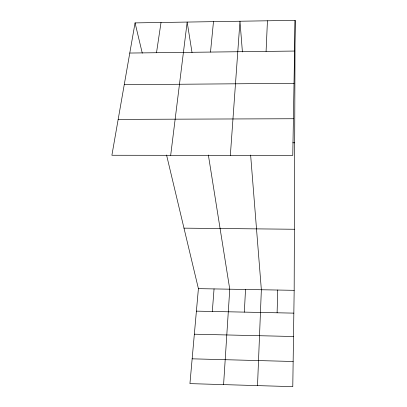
<?xml version="1.0" encoding="UTF-8"?>
<svg xmlns="http://www.w3.org/2000/svg" width="407" height="407" viewBox="0 0 407 407"><rect width="100%" height="100%" fill="white"/><g stroke="black" fill="none" stroke-linecap="round" stroke-linejoin="round"><path stroke-width="0.61" d="M166.549 154.996L198.407 288.644L189.937 383.618L292.786 386.65L294.169 290.323L295.111 20.35L135.058 22.894L111.889 155.26L292.775 155.413L295.111 20.35M277.106 312.79L277.727 290.033M257.519 385.612L261.355 289.748L250.631 155.062M266.081 51.399L267.445 20.788M244.337 312.118L245.523 289.469M223.585 384.61L229.757 289.194L208.369 155.026M230.352 155.357L239.972 21.225L242.414 51.943M212.317 311.467L214.051 288.919M210.505 52.071L213.482 21.647M170.681 155.306L187.169 22.064L192.028 52.554M156.507 52.722L161.024 22.482M129.777 53.047L294.582 51.053M124.237 84.702L294.022 83.328M118.167 119.388L293.411 118.737M292.801 142.786L294.683 142.786M183.989 228.149L294.383 229.253M198.407 288.644L294.169 290.323M196.403 311.141L293.839 313.131M194.348 334.198L293.503 336.508M192.15 358.826L293.147 361.487M135.058 22.894L142.272 53.154"/></g></svg>
